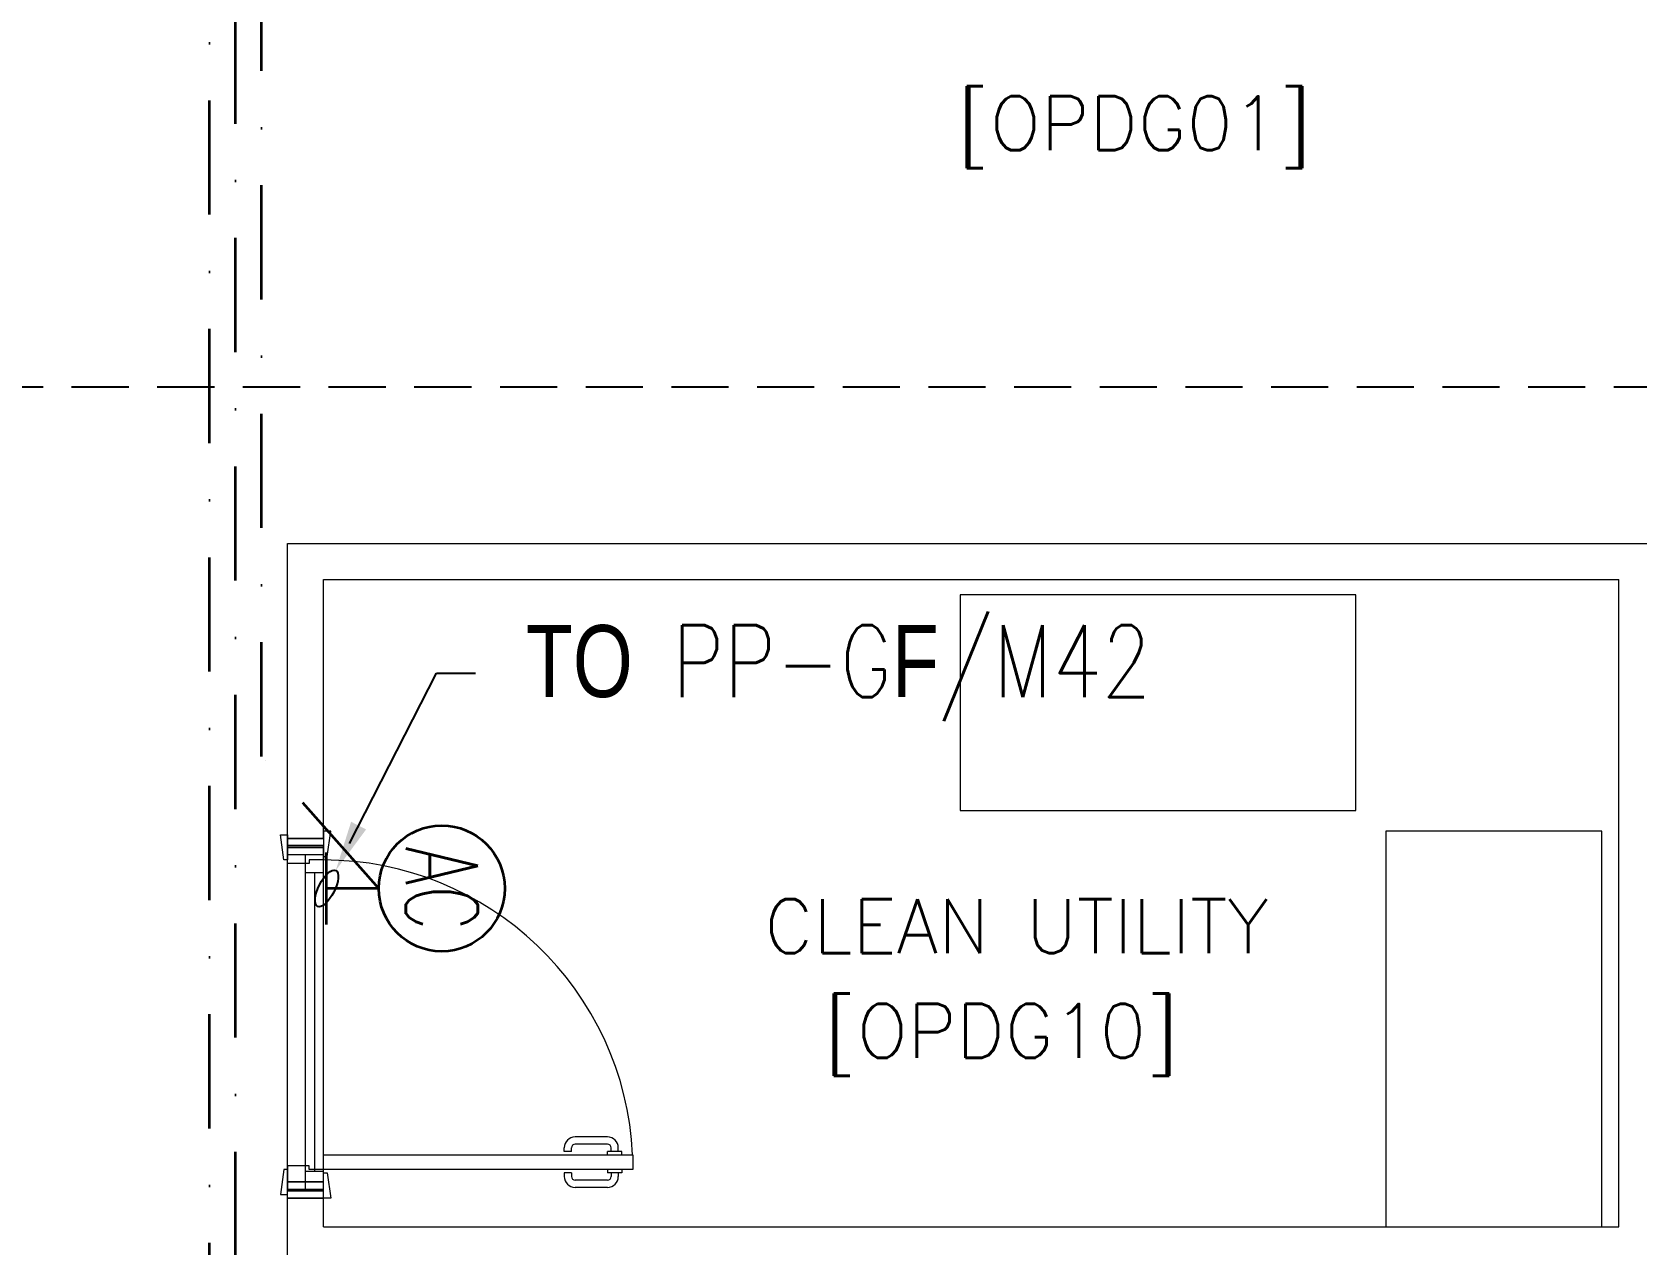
# Model space of a CAD drawing. Header units: inches. Extents: x -12418 to 57169, y -29325 to 19878.
# Drawn here: x 9688 to 14148, y -4697 to -1326 of the extents above; entities that cross this region are included whole.
import ezdxf
from ezdxf import colors
from ezdxf.entities.mleader import LeaderData, LeaderLine
from ezdxf.enums import TextEntityAlignment as Align
from ezdxf.math import Vec2, Vec3

# ---------------------------------------------------------------- set-up
doc = ezdxf.new("R2010")
doc.units = ezdxf.units.IN
doc.header["$LTSCALE"] = 25
doc.header["$MEASUREMENT"] = 0
doc.linetypes.add('DASHDOT', pattern=[25.4, 12.7, -6.35, 0, -6.35])
doc.linetypes.add('HIDDEN', pattern=[9.525, 6.35, -3.175])
doc.layers.get('0').update_dxf_attribs({"color": 8})
for name, color, linetype, lineweight in [('00-Ground Floor$0$72_EGR_BASE_TEXT', 252, 'Continuous', 5), ('00-Ground Floor$0$Aluminum', 251, 'Continuous', 5), ('00-Ground Floor$0$LOADING', 253, 'Continuous', 5), ('00-Ground Floor$0$Walls', 251, 'Continuous', 5), ('00-Ground Floor$0$Wooden Joinery', 251, 'Continuous', 5), ('E-LITE-CIRC @ 100', 6, 'Continuous', 25), ('E-LITE-CLNG-CNDT', 6, 'DASHDOT', 35), ('E-POWR-CIRC-NUMB', 6, 'Continuous', 25), ('E-POWR-CLNG-CNDT', 6, 'DASHDOT', 35), ('E-POWR-FLOR-CNDT', 6, 'HIDDEN', 25), ('E-POWR-WALL @ 100', 4, 'Continuous', 35)]:
    doc.layers.add(name, color=color, linetype=linetype, lineweight=lineweight)
doc.layers.add('E-POWR-IDEN', color=101, linetype='Continuous')
doc.styles.add('00-Ground Floor$0$SIMPLEX', font='SIMPLEX.shx', dxfattribs={"height": 150})
doc.styles.add('DC_Simplex', font='SIMPLEX.shx', dxfattribs={"width": 0.7})

# ---------------------------------------------------------------- blocks, each defined once
blk = doc.blocks.new('00-Ground Floor$0$A$C72370EFE')
at = {"layer": '00-Ground Floor$0$Wooden Joinery'}
for p, q in [((-0.01, -0.04), (-0.02, -0.04)), ((-0.01, -0.03), (-0.01, -0.07)), ((0, -0.03), (-0.01, -0.03)), ((0.04, -0.03), (0.05, -0.03)), ((0.05, -0.03), (0.05, -0.07)), ((0.05, -0.04), (0.06, -0.04)), ((-0.05, -0.07), (-0.05, -0.16)), ((-0.03, -0.07), (-0.03, -0.16)), ((-0.01, -0.06), (-0.02, -0.06)), ((0, -0.07), (-0.01, -0.07)), ((0.04, -0.07), (0.05, -0.07)), ((0.05, -0.06), (0.06, -0.06)), ((0.07, -0.07), (0.07, -0.16)), ((0.09, -0.07), (0.09, -0.16)), ((-0.01, -0.17), (-0.02, -0.17)), ((-0.01, -0.17), (-0.01, -0.19)), ((0.05, -0.17), (0.06, -0.17)), ((0.05, -0.17), (0.05, -0.19)), ((-0.01, -0.19), (-0.02, -0.19)), ((0.05, -0.19), (0.06, -0.19))]:
    blk.add_line(p, q, dxfattribs=at)
for centre, radius, start, end in [((-0.02, -0.07), 0.03, 90, 180), ((0.06, -0.07), 0.03, 0, 90), ((-0.02, -0.07), 0.01, 90, 180), ((0.06, -0.07), 0.01, 0, 90), ((-0.02, -0.16), 0.03, 180, 270), ((-0.02, -0.16), 0.01, 180, 270), ((0.06, -0.16), 0.01, 270, 0), ((0.06, -0.16), 0.03, 270, 0)]:
    blk.add_arc(centre, radius, start, end, dxfattribs=at)
blk = doc.blocks.new('00-Ground Floor$0$A$C5DAD61B4')
at = {"layer": '00-Ground Floor$0$Wooden Joinery'}
for points in [[(80, 959.1), (80, 969.1), (10, 979.1), (10, 959.1)], [(940, 959.1), (940, 969.1), (1010, 979.1), (1010, 959.1)], [(70, 859.1), (70, 849.1), (0, 839.1), (0, 859.1)], [(120, 859.1), (120, 0), (80, 0), (80, 859.1)], [(950, 859.1), (950, 849.1), (1020, 839.1), (1020, 859.1)]]:
    blk.add_lwpolyline(points, close=True, dxfattribs=at)
for points in [[(45, 859.1), (45, 959.1), (20, 959.1), (20, 859.1), (45, 859.1)], [(45, 859.1), (80, 859.1), (80, 899.1), (90, 899.1), (90, 959.1), (45, 959.1), (45, 859.1)], [(975, 859.1), (940, 859.1), (940, 899.1), (930, 899.1), (930, 959.1), (975, 959.1), (975, 859.1)], [(975, 859.1), (975, 959.1), (1000, 959.1), (1000, 859.1), (975, 859.1)]]:
    blk.add_lwpolyline(points, dxfattribs=at)
blk.add_arc((80, 859.1), 860, 272.666, 0, dxfattribs=at)
at = {"layer": '00-Ground Floor$0$Wooden Joinery', "xscale": 999.9999999998854, "yscale": 999.9999999998854, "zscale": 999.9999999998854, "rotation": 180}
blk.add_blockref('00-Ground Floor$0$A$C72370EFE', (120, 0), dxfattribs=at)
blk = doc.blocks.new('00-Ground Floor$0$A$C76ae8329')
at = {"layer": '00-Ground Floor$0$Aluminum'}
for p, q in [((202.1, 404.6), (1182.1, 404.6)), ((227.1, 404.6), (227.1, 304.6)), ((1157.1, 404.6), (1157.1, 304.6)), ((227.1, 354.6), (1157.1, 354.6)), ((277.1, 354.6), (277.1, 304.6)), ((1107.1, 329.6), (277.1, 329.6)), ((1107.1, 354.6), (1107.1, 304.6)), ((202.1, 304.6), (1182.1, 304.6))]:
    blk.add_line(p, q, dxfattribs=at)
at = {"layer": '00-Ground Floor$0$Walls'}
for p, q in [((202.1, 304.6), (202.1, 404.6)), ((202.1, 304.6), (202.1, 404.6)), ((202.1, 404.6), (202.1, 304.6)), ((1182.1, 304.6), (1182.1, 404.6)), ((1182.1, 304.6), (1182.1, 404.6)), ((1182.1, 404.6), (1182.1, 304.6))]:
    blk.add_line(p, q, dxfattribs=at)
blk = doc.blocks.new('00-Ground Floor')
at = {"layer": '00-Ground Floor$0$LOADING', "elevation": 0}
for points in [[(12266.9, -2890.1), (12266.9, -3490.1), (13366.9, -3490.1), (13366.9, -2890.1)], [(13450.1, -4647.4), (14050.1, -4647.4), (14050.1, -3547.4), (13450.1, -3547.4)]]:
    blk.add_lwpolyline(points, close=True, dxfattribs=at)
at = {"layer": '00-Ground Floor$0$Walls'}
for p, q in [((10397.9, -3567.4, 0), (10397.9, -2747.4, 0)), ((10397.9, -2747.4, 0), (14197.9, -2747.4, 0)), ((10497.9, -3567.4, 0), (10497.9, -2847.4, 0)), ((10497.9, -2847.4, 0), (14097.9, -2847.4, 0)), ((14097.9, -4647.4, 0), (14097.9, -2847.4, 0)), ((10497.9, -3567.4, 0), (10397.9, -3567.4, 0)), ((10397.9, -4847.4, 0), (10397.9, -4547.4, 0)), ((10497.9, -4547.4, 0), (10397.9, -4547.4, 0)), ((10497.9, -4647.4, 0), (10497.9, -4547.4, 0)), ((10497.9, -4647.4, 0), (14097.9, -4647.4, 0))]:
    blk.add_line(p, q, dxfattribs=at)
at = {"rotation": 90}
blk.add_blockref('00-Ground Floor$0$A$C76ae8329', (10802.6, -4769.6, 0), dxfattribs=at)
at = {"layer": '00-Ground Floor$0$Wooden Joinery', "rotation": 89.99999999999999}
blk.add_blockref('00-Ground Floor$0$A$C5DAD61B4', (11357, -4567.4, 0), dxfattribs=at)
at = {"layer": '00-Ground Floor$0$72_EGR_BASE_TEXT', "char_height": 150, "attachment_point": 2, "style": '00-Ground Floor$0$SIMPLEX'}
for s, insert in [('[OPDG01]', (12751.5, -1504.5, 0)), ('CLEAN UTILITY', (12424.6, -3736)), ('[OPDG10]', (12381.7, -4027.4, 0))]:
    blk.add_mtext(s, dxfattribs=dict(at, insert=insert))
blk = doc.blocks.new('*U33')
for p, q in [((0, -1), (0, 1)), ((1.45, 0), (0, 0))]:
    blk.add_line(p, q)
blk.add_circle((3.2, 0), 1.75)
at = {"layer": 'E-POWR-CIRC-NUMB', "style": 'DC_Simplex', "width": 0.7, "flags": 8}
blk.add_attdef('CIRCUIT', (3.364, 5.671), '', height=2, rotation=360, dxfattribs=at)
at = {"layer": 'E-POWR-IDEN', "style": 'DC_Simplex', "width": 0.7, "flags": 8}
blk.add_attdef('TYPE', text='', height=2, rotation=270, dxfattribs=at).set_placement((3.2, 0), align=Align.MIDDLE_CENTER)
blk = doc.blocks.new('ARR0W')
at = {"color": 45}
blk.add_ellipse((0, 0), major_axis=(0.4, 0), ratio=0.4, dxfattribs=at)
at = {"color": 45, "ltscale": 0.5}
blk.add_solid([(-1.4, 0.167), (-0.4, 0), (-1.4, -0.167)], dxfattribs=at)

msp = doc.modelspace()

# ---------------------------------------------------------------- linework, layer by layer
at = {"layer": 'E-POWR-CLNG-CNDT', "elevation": 0}
for points in [[(11636.2, -10887.8), (11264.2, -10798.6), (10255.8, -10799.9, -0.414605), (10180.7, -10724.9), (10180.7, -1197.4)], [(10651.4, -7138.9), (10272.2, -6711.3, -0.18339), (10253.3, -6661.5), (10253.3, -1197.4)]]:
    msp.add_lwpolyline(points, format="xyb", dxfattribs=at)
msp.add_lwpolyline([(10651.4, -3706.5), (10325.9, -3339.5), (10325.9, -1197.4)], dxfattribs=at)
at = {"layer": 'E-POWR-FLOR-CNDT', "elevation": 0}
msp.add_lwpolyline([(8055.8, -3047.4), (8055.8, -2386.8, -0.414214), (8130.8, -2311.8), (19019.8, -2311.8, -0.414214), (19094.8, -2386.8), (19094.8, -3488.9, 0.367712), (19157.8, -3562.9), (19849.5, -3675.5)], format="xyb", dxfattribs=at)

# ---------------------------------------------------------------- block references
at = {"layer": 'E-LITE-CLNG-CNDT'}
msp.add_blockref('00-Ground Floor', (0, 0), dxfattribs=at)
at = {"layer": 'E-POWR-WALL @ 100', "xscale": 100, "yscale": 100, "zscale": 100}
msp.add_blockref('*U33', (10506.4, -3706.5, 0), dxfattribs=at).add_auto_attribs({'TYPE': 'AC'})

# ---------------------------------------------------------------- leaders
at = {"layer": 'E-LITE-CIRC @ 100'}
ml = msp.add_multileader_mtext('Standard', dxfattribs=at)
ml.set_content('{\\Fdc_el_romans|c0;\\W0.8;TO\\Fromans|c0; \\Fsimplex|c0;PP-G\\Fdc_el_romans|c0;F\\Fsimplex|c0;/M42}', color=256, style='DC_Simplex')
ml.set_leader_properties()
ml.set_arrow_properties(name='ARR0W')
ml.build(insert=Vec2(0, 0))
ml.multileader.update_dxf_attribs({"dogleg_length": 200, "arrow_head_size": 140, "scale": 100})
ctx = ml.context
ctx.base_point, ctx.scale, ctx.char_height, ctx.arrow_head_size, ctx.landing_gap_size, ctx.plane_origin, ctx.plane_x_axis, ctx.plane_y_axis = Vec3(10920.2, -3107.8), 100, 200, 140, 140, Vec3(18983.9, -9544), Vec3(1, 0.000001, 0), Vec3(-0.000001, 1, 0)
notes = []
notes.append((ctx, [(0, (1, 1, 0), (10811.4, -3107.8), (1, 0.000001, 0), 108.8, [(0, [(10506.4, -3706.5)], 0, [])])]))
ctx.mtext.insert, ctx.mtext.text_direction, ctx.mtext.rotation, ctx.mtext.flow_direction = Vec3(11060.2, -2974.5), Vec3(1, 0.000001, 0), 0.000001, 5
for ctx, leaders in notes:
    for number, flags, end, landing, length, lines in leaders:
        leader = LeaderData()
        leader.index, (leader.has_last_leader_line, leader.has_dogleg_vector, leader.attachment_direction) = number, flags
        leader.last_leader_point, leader.dogleg_vector, leader.dogleg_length = Vec3(end), Vec3(landing), length
        for number, points, colour, breaks in lines:
            line = LeaderLine()
            line.index, line.vertices, line.color, line.breaks = number, Vec3.list(points), colors.encode_raw_color(colour), breaks
            leader.lines.append(line)
        ctx.leaders.append(leader)

doc.saveas('drawing.dxf')
